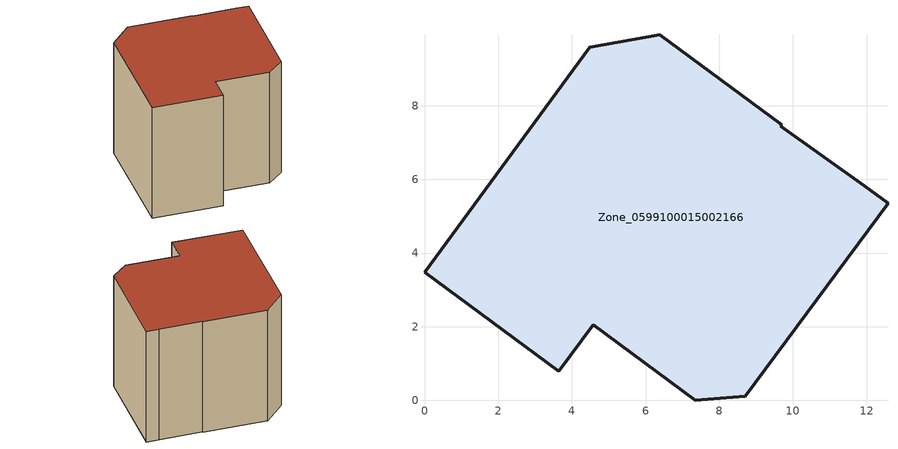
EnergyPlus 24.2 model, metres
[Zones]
Zone_0599100015002166
 floor ground (C_G): 6.39,9.93 9.7,7.48 9.67,7.44 11.93,5.83 12.58,5.35 8.7,0.11 7.35,0 4.58,2.05 3.64,0.79 0,3.48 4.49,9.58 z0.97
 wall outside (C_F): 3.64,0.79 4.58,2.05 7.35,0 8.7,0.11 12.58,5.35 11.93,5.83 9.67,7.44 9.7,7.48 6.39,9.93 4.49,9.58 0,3.48 3.64,0.79 z0.97:8.95
 roof outside (C_R): 9.7,7.48 6.39,9.93 4.49,9.58 0,3.48 3.64,0.79 4.58,2.05 7.35,0 8.7,0.11 12.58,5.35 11.93,5.83 9.67,7.44 z8.95
[BUILDING]
Pand.0599100015002166: North Axis=0; Terrain=City; Loads Convergence Tolerance Value=0.04; Temperature Convergence Tolerance Value=0.4; Solar Distribution=FullExterior; Maximum Number of Warmup Days=25; Minimum Number of Warmup Days=1
[Site:Location]
Rotterdam.The.Hague.AP_ZH_NLD Design_Conditions: Latitude=51.96; Longitude=4.45; Time Zone=1; Elevation=-4.5
[SITE:GROUNDTEMPERATURE:BUILDINGSURFACE]
18, 18, 18, 18, 18, 18, 18, 18, 18, 18, 18, 18
[MATERIAL] Thermal Absorptance=0.9; Solar Absorptance=0.7; Visible Absorptance=0.7
Name | Roughness | Thickness | Conductivity | Density | Specific Heat
G.TC.1975-1991 | MediumSmooth | 0.15 | 0.288461 | 540 | 1210
F.TC.1975-1991 | Rough | 0.3 | 0.230769 | 1920 | 840
R.TC.1975-1991 | MediumRough | 0.2 | 0.153846 | 1500 | 1000
[CONSTRUCTION]
C_G: G.TC.1975-1991
C_F: F.TC.1975-1991
C_R: R.TC.1975-1991
[ZONE]
Zone_0599100015002166: Type=1; Multiplier=1; Ceiling Height=Autocalculate; Volume=Autocalculate; Floor Area=autocalculate; Part of Total Floor Area=Yes
[ZONEINFILTRATION:DESIGNFLOWRATE]
Infil_Zone_0599100015002166: Zone or ZoneList or Space or SpaceList=Zone_0599100015002166; Schedule=AlwaysOn; Design Flow Rate Calculation Method=Flow/Area; Flow Rate per Floor Area=0.003; Constant Term Coefficient=1; Temperature Term Coefficient=0; Velocity Term Coefficient=0; Velocity Squared Term Coefficient=0
[HVACTEMPLATE:ZONE:IDEALLOADSAIRSYSTEM]
Zone_0599100015002166: Maximum Heating Supply Air Temperature=50; Minimum Cooling Supply Air Temperature=13; Maximum Heating Supply Air Humidity Ratio=0.0156; Minimum Cooling Supply Air Humidity Ratio=0.0077; Heating Limit=NoLimit; Cooling Limit=NoLimit; Dehumidification Control Type=ConstantSensibleHeatRatio; Cooling Sensible Heat Ratio=0.7; Dehumidification Setpoint=60; Humidification Control Type=None; Humidification Setpoint=30; Outdoor Air Method=None; Outdoor Air Flow Rate per Person=0.00944; Outdoor Air Flow Rate per Zone Floor Area=0; Outdoor Air Flow Rate per Zone=0; Demand Controlled Ventilation Type=None; Outdoor Air Economizer Type=NoEconomizer; Heat Recovery Type=None; Sensible Heat Recovery Effectiveness=0.7; Latent Heat Recovery Effectiveness=0.65
[ZONECONTROL:THERMOSTAT]
ThermostatControl_Zone_0599100015002166: Zone or ZoneList=Zone_0599100015002166; Control Type Schedule=DualSetpointControlType; Control 1=Thermostat_Zone_0599100015002166; Temperature Difference Between Cutout And Setpoint=0
[THERMOSTATSETPOINT:DUALSETPOINT]
Thermostat_Zone_0599100015002166: Heating Setpoint Temperature Schedule=HeatingSetpoint_Zone_0599100015002166; Cooling Setpoint Temperature Schedule=CoolingSetpoint_Zone_0599100015002166
[SCHEDULE:COMPACT]
HeatingSetpoint_Zone_0599100015002166: Through: 12/31, For: AllDays, Until: 24:00, 21
CoolingSetpoint_Zone_0599100015002166: Through: 12/31, For: AllDays, Until: 24:00, 24
DualSetpointControlType: Through: 12/31, For: AllDays, Until: 24:00, 4
AlwaysOn: Through: 12/31, For: AllDays, Until: 24:00, 1
